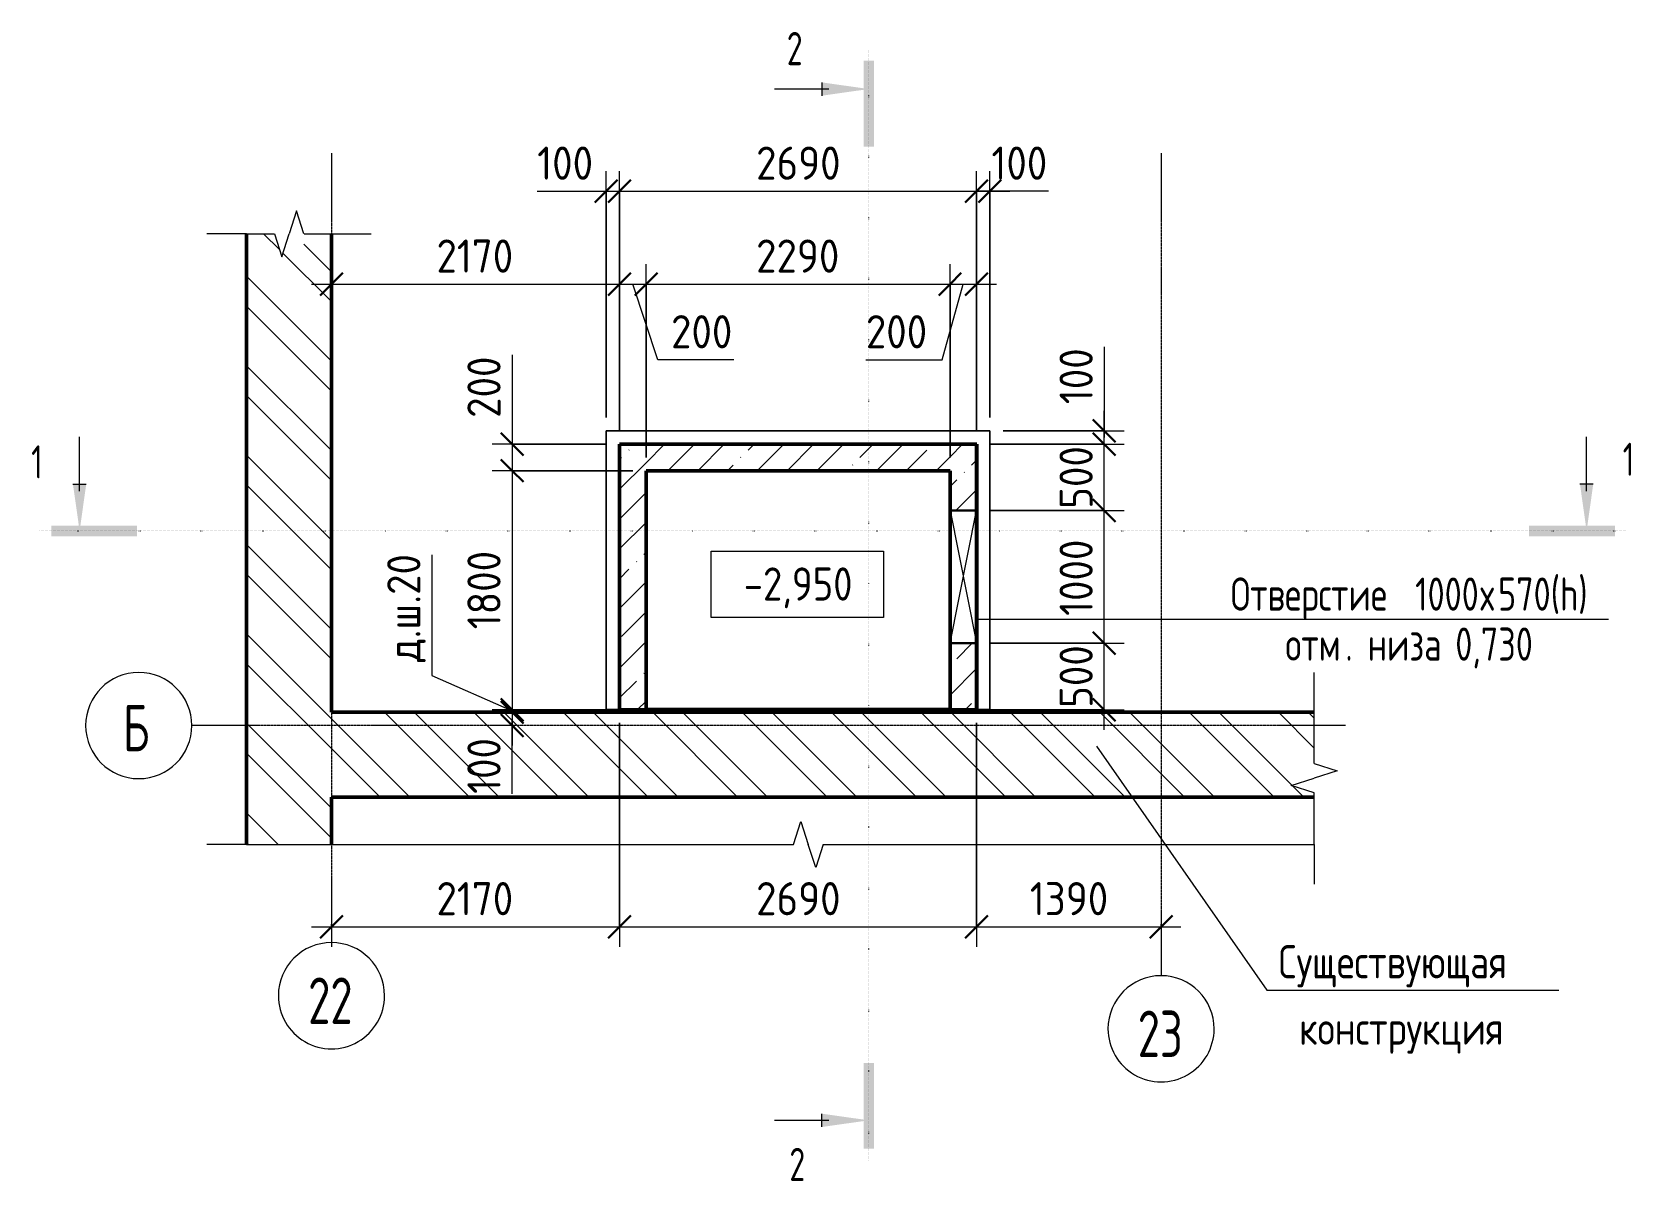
# Model space of a CAD drawing. Header units: millimetres. Extents: x 66339 to 175313, y -6307 to 14735.
# Drawn here: x 66339 to 78386, y 6079 to 14735 of the extents above; entities that cross this region are included whole.
import ezdxf

# ---------------------------------------------------------------- set-up
doc = ezdxf.new("R2010")
doc.units = ezdxf.units.MM
doc.linetypes.add('02 Штрихпунктирная _20 мм_', pattern=[25, 20, -2.5, 0, -2.5])
doc.linetypes.add('04 Пунктир 10мм', pattern=[10, 0, -10])
for name, color, linetype, lineweight in [('AA_Dim', 7, 'Continuous', 9), ('AA_Dim-100', 7, 'Continuous', 9), ('AA_Oformlenie', 7, 'Continuous', 9), ('AA_Razrez', 7, 'Continuous', 9), ('AA_Vinoska', 7, 'Continuous', 9), ('AA_Visotnaya otmetka', 7, 'Continuous', 9), ('AF_Okno', 7, 'Continuous', 18), ('AF_Pokritie', 7, 'Continuous', 9), ('AF_Stena', 7, 'Continuous', 18), ('AF_Stena_Гидроизоляция', 253, 'Continuous', 18), ('AF_Stena_Опалубка', 253, 'Continuous', 18), ('KR_Fundament', 7, 'Continuous', 18), ('Оси', 7, 'Continuous', 9)]:
    doc.layers.add(name, color=color, linetype=linetype, lineweight=lineweight)
doc.styles.add('GOST Common', font='GOST Common.ttf', dxfattribs={"width": 0.85, "height": 250})
doc.styles.add('ISOCPEUR', font='isocpeur.ttf', dxfattribs={"width": 0.9, "height": 250})
doc.styles.add('ISOCPEUR_1', font='isocpeur.ttf', dxfattribs={"width": 0.85, "height": 250})
doc.styles.add('ISOCPEUR_2', font='isocpeur.ttf', dxfattribs={"width": 0.75, "height": 250})
doc.styles.add('ISOCPEUR_3', font='isocpeur.ttf', dxfattribs={"width": 0.7, "height": 250})
doc.styles.add('ISOCPEUR_4', font='isocpeur.ttf', dxfattribs={"width": 0.7, "height": 350})
doc.dimstyles.new('00_Точн_3_знака__прозр_', dxfattribs={"dimscale": 304.8, "dimtxt": 248.995294, "dimasz": 0.557743, "dimexe": 0.492126, "dimexo": 0.328084, "dimgap": 0.032808, "dimtad": 1, "dimdec": 3, "dimrnd": 0.001, "dimdsep": 46, "dimtxsty": 'ISOCPEUR', "dimblk1": 'OBLIQUE', "dimblk2": 'OBLIQUE', "dimsah": 1, "dimcen": 0.09, "dimdle": 0.492126, "dimazin": 0, "dimtfac": 1, "dimtdec": 4, "dimtix": 1, "dimtmove": 0, "dimatfit": 3, "dimfxl": 1, "dimtvp": 1, "dimtolj": 1, "dimtzin": 0, "dimlwd": 18, "dimlwe": 18, "dimarcsym": 2})
doc.dimstyles.new('00_Точн_3_знака__прозр__1', dxfattribs={"dimscale": 304.8, "dimtxt": 248.995294, "dimasz": 0.557743, "dimexe": 0.492126, "dimexo": 0.328084, "dimgap": 0.032808, "dimtad": 1, "dimdec": 3, "dimrnd": 0.001, "dimdsep": 46, "dimtxsty": 'ISOCPEUR', "dimblk1": 'OBLIQUE', "dimblk2": 'OBLIQUE', "dimsah": 1, "dimcen": 0.09, "dimdle": 0.492126, "dimazin": 0, "dimtfac": 1, "dimtdec": 4, "dimtix": 1, "dimtmove": 1, "dimatfit": 3, "dimfxl": 1, "dimtvp": 1, "dimtolj": 1, "dimtzin": 0, "dimlwd": 18, "dimlwe": 18, "dimarcsym": 2})
doc.dimstyles.new('05_Округл_5мм__прозр_', dxfattribs={"dimscale": 304.8, "dimtxt": 248.995294, "dimasz": 0.557743, "dimexe": 0.492126, "dimexo": 0.328084, "dimgap": 0.032808, "dimtad": 1, "dimdec": 0, "dimrnd": 5, "dimdsep": 46, "dimtxsty": 'ISOCPEUR', "dimblk1": 'OBLIQUE', "dimblk2": 'OBLIQUE', "dimsah": 1, "dimcen": 0.09, "dimdle": 0.492126, "dimazin": 0, "dimtfac": 1, "dimtdec": 4, "dimtix": 1, "dimtmove": 1, "dimatfit": 3, "dimfxl": 1, "dimtvp": 1, "dimtolj": 1, "dimtzin": 0, "dimlwd": 18, "dimlwe": 18, "dimarcsym": 2})
doc.dimstyles.new('05_Округл_5мм__прозр__1', dxfattribs={"dimscale": 304.8, "dimtxt": 248.995294, "dimasz": 0.557743, "dimexe": 0.492126, "dimexo": 0.328084, "dimgap": 0.032808, "dimtad": 1, "dimdec": 0, "dimrnd": 5, "dimdsep": 46, "dimtxsty": 'ISOCPEUR', "dimblk1": 'OBLIQUE', "dimblk2": 'OBLIQUE', "dimsah": 1, "dimcen": 0.09, "dimdle": 0.492126, "dimazin": 0, "dimtfac": 1, "dimtdec": 4, "dimtix": 1, "dimtmove": 0, "dimatfit": 3, "dimfxl": 1, "dimtvp": 1, "dimtolj": 1, "dimtzin": 0, "dimlwd": 18, "dimlwe": 18, "dimarcsym": 2})
pattern_1 = [(45, (83295.76, -55205.68), (-224.5064, 224.5064), []), (45, (83520.26, -55205.68), (-224.5064, 224.5064), [396.875, -79.375, 3.353, -76.022])]
pattern_2 = [(135, (83295.76, -55205.7), (-336.7596, -336.7596), []), (135, (83520.26, -55205.7), (-336.7596, -336.7596), [])]

# ---------------------------------------------------------------- blocks, each defined once
blk = doc.blocks.new('231_Отверстие прямоугольное в стене _Окно_Стена_ - Отверстие прямоугольное с обрамлением-4060099-Схема расположения форшахты в_о 22-23_Б')
at = {"layer": 'AA_Oformlenie', "lineweight": 30}
for p, q in [((-375, -100), (-375, 100)), ((-375, 100), (625, 100)), ((625, 100), (625, -100)), ((625, -100), (-375, -100))]:
    blk.add_line(p, q, dxfattribs=at)
at = {"layer": 'AA_Oformlenie'}
for p, q in [((-375, 100), (-375, -100)), ((625, 100), (-375, 100)), ((625, 100), (-375, -100)), ((-375, 100), (625, -100)), ((625, 100), (625, -100)), ((-375, -100), (625, -100))]:
    blk.add_line(p, q, dxfattribs=at)
at = {"layer": 'AF_Okno', "lineweight": 9}
for p, q in [((482.5, 100), (-375, 100)), ((625, 100), (482.5, 100)), ((-375, -100), (-232.5, -100)), ((-232.5, -100), (625, -100))]:
    blk.add_line(p, q, dxfattribs=at)
blk = doc.blocks.new('011_ЛинияОбрыва _ЭлУзла_Линия_ - Тип 1-4027344-Схема расположения форшахты в_о 22-23_Б')
at = {"layer": 'AA_Oformlenie'}
for p, q in [((0, 0), (4122, 0)), ((4344, 0), (8044, 0))]:
    blk.add_line(p, q, dxfattribs=at)
blk = doc.blocks.new('011_ЛинияОбрыва _ЭлУзла_Линия_ - Тип 1-4027318-Схема расположения форшахты в_о 22-23_Б')
at = {"layer": 'AA_Oformlenie'}
for p, q in [((0, 0), (387, 0)), ((610, 0), (995, 0))]:
    blk.add_line(p, q, dxfattribs=at)
blk = doc.blocks.new('011_ЛинияОбрыва _ЭлУзла_Линия_ - Тип 1-4027516-Схема расположения форшахты в_о 22-23_Б')
at = {"layer": 'AA_Oformlenie'}
for p, q in [((0, 0), (210, 0)), ((433, 0), (640, 0))]:
    blk.add_line(p, q, dxfattribs=at)
blk = doc.blocks.new('DIMBLOCK1-Схема расположения форшахты в_о 22-23_Б')
at = {"layer": 'AA_Dim-100', "lineweight": 18}
for p, q in [((70765, 9530), (70765, 7844)), ((70765, 7994), (70765, 9530)), ((68445, 7994), (70765, 7994)), ((68595, 8015), (68595, 7844)), ((68595, 7994), (68595, 8015))]:
    blk.add_line(p, q, dxfattribs=at)
at = {"layer": 'AA_Dim-100', "lineweight": 30}
for p, q in [((68595, 7994), (68680, 8079)), ((70765, 7994), (70850, 8079)), ((68595, 7994), (68510, 7909)), ((70765, 7994), (70680, 7909))]:
    blk.add_line(p, q, dxfattribs=at)
at = {"layer": 'AA_Dim-100', "color": 0, "lineweight": 18, "insert": (69386, 8331), "char_height": 250, "width": 706.76, "attachment_point": 1, "line_spacing_factor": 1.149209, "style": 'ISOCPEUR'}
blk.add_mtext('2170', dxfattribs=at)
blk = doc.blocks.new('_Oblique')
at = {"color": 0, "linetype": 'ByBlock', "lineweight": -2}
blk.add_line((-0.5, -0.5), (0.5, 0.5), dxfattribs=at)
blk = doc.blocks.new('DIMBLOCK2-Схема расположения форшахты в_о 22-23_Б')
at = {"layer": 'AA_Dim-100', "lineweight": 18}
for p, q in [((70765, 9530), (70765, 7844)), ((70765, 7994), (70765, 9530)), ((73455, 9530), (73455, 7844)), ((73455, 7994), (73455, 9530)), ((70765, 7994), (73455, 7994))]:
    blk.add_line(p, q, dxfattribs=at)
at = {"layer": 'AA_Dim-100', "lineweight": 30}
for p, q in [((70765, 7994), (70850, 8079)), ((73455, 7994), (73540, 8079)), ((70765, 7994), (70680, 7909)), ((73455, 7994), (73370, 7909))]:
    blk.add_line(p, q, dxfattribs=at)
at = {"layer": 'AA_Dim-100', "color": 0, "lineweight": 18, "insert": (71794, 8331), "char_height": 250, "width": 758.48, "attachment_point": 1, "line_spacing_factor": 1.149209, "style": 'ISOCPEUR'}
blk.add_mtext('2690', dxfattribs=at)
blk = doc.blocks.new('DIMBLOCK3-Схема расположения форшахты в_о 22-23_Б')
at = {"layer": 'AA_Dim-100', "lineweight": 18}
for p, q in [((73455, 9530), (73455, 7844)), ((73455, 7994), (73455, 9530)), ((73455, 7994), (74995, 7994)), ((74845, 8015), (74845, 7844)), ((74845, 7994), (74845, 8015))]:
    blk.add_line(p, q, dxfattribs=at)
at = {"layer": 'AA_Dim-100', "lineweight": 30}
for p, q in [((73455, 7994), (73540, 8079)), ((74845, 7994), (74930, 8079)), ((73455, 7994), (73370, 7909)), ((74845, 7994), (74760, 7909))]:
    blk.add_line(p, q, dxfattribs=at)
at = {"layer": 'AA_Dim-100', "color": 0, "lineweight": 18, "insert": (73856, 8331), "char_height": 250, "width": 706.76, "attachment_point": 1, "line_spacing_factor": 1.149209, "style": 'ISOCPEUR'}
blk.add_mtext('1390', dxfattribs=at)
blk = doc.blocks.new('DIMBLOCK4-Схема расположения форшахты в_о 22-23_Б')
at = {"layer": 'AA_Dim-100', "lineweight": 18}
for p, q in [((69956, 12302), (69956, 11728)), ((69956, 11780), (69956, 11430)), ((69956, 11728), (69956, 11530)), ((70665, 11630), (69806, 11630)), ((69956, 11630), (70665, 11630)), ((70865, 11430), (69806, 11430)), ((69956, 11430), (70865, 11430))]:
    blk.add_line(p, q, dxfattribs=at)
at = {"layer": 'AA_Dim-100', "lineweight": 30}
for p, q in [((69956, 11630), (69871, 11715)), ((69956, 11630), (70041, 11545)), ((69956, 11430), (69871, 11515)), ((69956, 11430), (70041, 11345))]:
    blk.add_line(p, q, dxfattribs=at)
at = {"layer": 'AA_Dim-100', "color": 0, "lineweight": 18, "insert": (69619, 11828), "char_height": 250, "width": 568.86, "attachment_point": 1, "rotation": 90, "line_spacing_factor": 1.149209, "style": 'ISOCPEUR'}
blk.add_mtext('200', dxfattribs=at)
blk = doc.blocks.new('DIMBLOCK5-Схема расположения форшахты в_о 22-23_Б')
at = {"layer": 'AA_Dim-100', "lineweight": 30}
for p, q in [((69956, 11430), (69871, 11515)), ((69956, 11430), (70041, 11345)), ((69956, 9629), (69871, 9714)), ((69956, 9629), (70041, 9544))]:
    blk.add_line(p, q, dxfattribs=at)
at = {"layer": 'AA_Dim-100', "lineweight": 18}
for p, q in [((70865, 11430), (69806, 11430)), ((69956, 11430), (69956, 9629)), ((69956, 11430), (70865, 11430)), ((70665, 9629), (69806, 9629)), ((69956, 9629), (70665, 9629))]:
    blk.add_line(p, q, dxfattribs=at)
at = {"layer": 'AA_Dim-100', "color": 0, "lineweight": 18, "insert": (69619, 10235), "char_height": 250, "width": 706.76, "attachment_point": 1, "rotation": 90, "line_spacing_factor": 1.149209, "style": 'ISOCPEUR'}
blk.add_mtext('1800', dxfattribs=at)
blk = doc.blocks.new('DIMBLOCK6-Схема расположения форшахты в_о 22-23_Б')
at = {"layer": 'AA_Dim-100', "lineweight": 18}
for p, q in [((69352, 10797), (69352, 9888)), ((69352, 9888), (69956, 9620)), ((70665, 9629), (69806, 9629)), ((69976, 9610), (69806, 9610)), ((69956, 9629), (69956, 9610)), ((69956, 9629), (70665, 9629)), ((69956, 9610), (69976, 9610))]:
    blk.add_line(p, q, dxfattribs=at)
at = {"layer": 'AA_Dim-100', "lineweight": 30}
for p, q in [((69956, 9629), (69871, 9714)), ((69956, 9610), (69871, 9695)), ((69956, 9629), (70041, 9544)), ((69956, 9610), (70041, 9525))]:
    blk.add_line(p, q, dxfattribs=at)
at = {"layer": 'AA_Dim-100', "color": 0, "lineweight": 18, "insert": (69015, 9988), "char_height": 250, "width": 971.08, "attachment_point": 1, "rotation": 90, "line_spacing_factor": 1.149209, "style": 'ISOCPEUR'}
blk.add_mtext('д.ш.20', dxfattribs=at)
blk = doc.blocks.new('DIMBLOCK7-Схема расположения форшахты в_о 22-23_Б')
at = {"layer": 'AA_Dim-100', "lineweight": 30}
for p, q in [((69956, 9610), (69871, 9695)), ((69956, 9510), (69871, 9595)), ((69956, 9610), (70041, 9525)), ((69956, 9510), (70041, 9425))]:
    blk.add_line(p, q, dxfattribs=at)
at = {"layer": 'AA_Dim-100', "lineweight": 18}
for p, q in [((69976, 9610), (69806, 9610)), ((69956, 9610), (69956, 9360)), ((69956, 9610), (69976, 9610)), ((69956, 9526), (69956, 9560)), ((69956, 8995), (69956, 9526)), ((69976, 9510), (69806, 9510)), ((69956, 9510), (69976, 9510))]:
    blk.add_line(p, q, dxfattribs=at)
at = {"layer": 'AA_Dim-100', "color": 0, "lineweight": 18, "insert": (69619, 8995), "char_height": 250, "width": 517.14, "attachment_point": 1, "rotation": 90, "line_spacing_factor": 1.149209, "style": 'ISOCPEUR'}
blk.add_mtext('100', dxfattribs=at)
blk = doc.blocks.new('Высотные отметки - Рамка вверх-400294-Схема расположения форшахты в_о 22-23_Б')
at = {"layer": 'AA_Vinoska'}
for p, q in [((-13, 0), (-13, 5)), ((-13, 5), (0, 5)), ((0, 5), (0, 0)), ((0, 0), (-13, 0))]:
    blk.add_line(p, q, dxfattribs=at)
blk = doc.blocks.new('DIMBLOCK8-Схема расположения форшахты в_о 22-23_Б')
at = {"layer": 'AA_Dim-100', "lineweight": 30}
for p, q in [((68595, 12836), (68680, 12921)), ((70765, 12836), (70850, 12921)), ((68595, 12836), (68510, 12751)), ((70765, 12836), (70680, 12751))]:
    blk.add_line(p, q, dxfattribs=at)
at = {"layer": 'AA_Dim-100', "lineweight": 18}
for p, q in [((70765, 11730), (70765, 12986)), ((68445, 12836), (70765, 12836)), ((68595, 12856), (68595, 12686)), ((68595, 12836), (68595, 12856)), ((70765, 12836), (70765, 11730))]:
    blk.add_line(p, q, dxfattribs=at)
at = {"layer": 'AA_Dim-100', "color": 0, "lineweight": 18, "insert": (69386, 13172), "char_height": 250, "width": 706.76, "attachment_point": 1, "line_spacing_factor": 1.149209, "style": 'ISOCPEUR'}
blk.add_mtext('2170', dxfattribs=at)
blk = doc.blocks.new('DIMBLOCK9-Схема расположения форшахты в_о 22-23_Б')
at = {"layer": 'AA_Dim-100', "lineweight": 18}
for p, q in [((70765, 11730), (70765, 12986)), ((70965, 11530), (70965, 12986)), ((70765, 12836), (70965, 12836)), ((70765, 12836), (70765, 11730)), ((71053, 12266), (70865, 12836)), ((70965, 12836), (70965, 11530)), ((71627, 12266), (71053, 12266))]:
    blk.add_line(p, q, dxfattribs=at)
at = {"layer": 'AA_Dim-100', "lineweight": 30}
for p, q in [((70765, 12836), (70850, 12921)), ((70965, 12836), (71050, 12921)), ((70765, 12836), (70680, 12751)), ((70965, 12836), (70880, 12751))]:
    blk.add_line(p, q, dxfattribs=at)
at = {"layer": 'AA_Dim-100', "color": 0, "lineweight": 18, "insert": (71153, 12602), "char_height": 250, "width": 568.86, "attachment_point": 1, "line_spacing_factor": 1.149209, "style": 'ISOCPEUR'}
blk.add_mtext('200', dxfattribs=at)
blk = doc.blocks.new('DIMBLOCK10-Схема расположения форшахты в_о 22-23_Б')
at = {"layer": 'AA_Dim-100', "lineweight": 18}
for p, q in [((70965, 11530), (70965, 12986)), ((73255, 11530), (73255, 12986)), ((70965, 12836), (73255, 12836)), ((70965, 12836), (70965, 11530)), ((73255, 12836), (73255, 11530))]:
    blk.add_line(p, q, dxfattribs=at)
at = {"layer": 'AA_Dim-100', "lineweight": 30}
for p, q in [((70965, 12836), (71050, 12921)), ((73255, 12836), (73340, 12921)), ((70965, 12836), (70880, 12751)), ((73255, 12836), (73170, 12751))]:
    blk.add_line(p, q, dxfattribs=at)
at = {"layer": 'AA_Dim-100', "color": 0, "lineweight": 18, "insert": (71794, 13172), "char_height": 250, "width": 758.48, "attachment_point": 1, "line_spacing_factor": 1.149209, "style": 'ISOCPEUR'}
blk.add_mtext('2290', dxfattribs=at)
blk = doc.blocks.new('DIMBLOCK11-Схема расположения форшахты в_о 22-23_Б')
at = {"layer": 'AA_Dim-100', "lineweight": 18}
for p, q in [((73255, 11530), (73255, 12986)), ((73455, 11730), (73455, 12986)), ((73195, 12266), (73355, 12836)), ((73255, 12836), (73605, 12836)), ((73255, 12836), (73255, 11530)), ((73455, 12836), (73455, 11730)), ((72621, 12266), (73195, 12266))]:
    blk.add_line(p, q, dxfattribs=at)
at = {"layer": 'AA_Dim-100', "lineweight": 30}
for p, q in [((73255, 12836), (73340, 12921)), ((73455, 12836), (73540, 12921)), ((73255, 12836), (73170, 12751)), ((73455, 12836), (73370, 12751))]:
    blk.add_line(p, q, dxfattribs=at)
at = {"layer": 'AA_Dim-100', "color": 0, "lineweight": 18, "insert": (72621, 12602), "char_height": 250, "width": 568.86, "attachment_point": 1, "line_spacing_factor": 1.149209, "style": 'ISOCPEUR'}
blk.add_mtext('200', dxfattribs=at)
blk = doc.blocks.new('010_Текст с выноской - Текст 2 строки-4027658-Схема расположения форшахты в_о 22-23_Б')
at = {"layer": 'AA_Vinoska'}
blk.add_line((-11, 0), (11, 0), dxfattribs=at)
blk = doc.blocks.new('DIMBLOCK12-Схема расположения форшахты в_о 22-23_Б')
at = {"layer": 'AA_Dim-100', "lineweight": 18}
for p, q in [((73555, 10130), (74567, 10130)), ((74417, 10130), (73555, 10130)), ((74417, 9479), (74417, 10130)), ((73555, 9629), (74567, 9629)), ((74417, 9629), (73555, 9629))]:
    blk.add_line(p, q, dxfattribs=at)
at = {"layer": 'AA_Dim-100', "lineweight": 30}
for p, q in [((74417, 10130), (74332, 10215)), ((74417, 10130), (74502, 10045)), ((74417, 9629), (74332, 9714)), ((74417, 9629), (74502, 9544))]:
    blk.add_line(p, q, dxfattribs=at)
at = {"layer": 'AA_Dim-100', "color": 0, "lineweight": 18, "insert": (74080, 9643), "char_height": 250, "width": 568.86, "attachment_point": 1, "rotation": 90, "line_spacing_factor": 1.149209, "style": 'ISOCPEUR'}
blk.add_mtext('500', dxfattribs=at)
blk = doc.blocks.new('DIMBLOCK13-Схема расположения форшахты в_о 22-23_Б')
at = {"layer": 'AA_Dim-100', "lineweight": 30}
for p, q in [((74417, 11130), (74332, 11215)), ((74417, 11130), (74502, 11045)), ((74417, 10130), (74332, 10215)), ((74417, 10130), (74502, 10045))]:
    blk.add_line(p, q, dxfattribs=at)
at = {"layer": 'AA_Dim-100', "lineweight": 18}
for p, q in [((73555, 11130), (74567, 11130)), ((74417, 11130), (73555, 11130)), ((74417, 10130), (74417, 11130)), ((73555, 10130), (74567, 10130)), ((74417, 10130), (73555, 10130))]:
    blk.add_line(p, q, dxfattribs=at)
at = {"layer": 'AA_Dim-100', "color": 0, "lineweight": 18, "insert": (74080, 10336), "char_height": 250, "width": 706.76, "attachment_point": 1, "rotation": 90, "line_spacing_factor": 1.149209, "style": 'ISOCPEUR'}
blk.add_mtext('1000', dxfattribs=at)
blk = doc.blocks.new('DIMBLOCK14-Схема расположения форшахты в_о 22-23_Б')
at = {"layer": 'AA_Dim-100', "lineweight": 30}
for p, q in [((74417, 11630), (74332, 11715)), ((74417, 11630), (74502, 11545)), ((74417, 11130), (74332, 11215)), ((74417, 11130), (74502, 11045))]:
    blk.add_line(p, q, dxfattribs=at)
at = {"layer": 'AA_Dim-100', "lineweight": 18}
for p, q in [((73555, 11630), (74567, 11630)), ((74417, 11630), (73555, 11630)), ((74417, 11130), (74417, 11630)), ((73555, 11130), (74567, 11130)), ((74417, 11130), (73555, 11130))]:
    blk.add_line(p, q, dxfattribs=at)
at = {"layer": 'AA_Dim-100', "color": 0, "lineweight": 18, "insert": (74080, 11143), "char_height": 250, "width": 568.86, "attachment_point": 1, "rotation": 90, "line_spacing_factor": 1.149209, "style": 'ISOCPEUR'}
blk.add_mtext('500', dxfattribs=at)
blk = doc.blocks.new('DIMBLOCK15-Схема расположения форшахты в_о 22-23_Б')
at = {"layer": 'AA_Dim-100', "lineweight": 18}
for p, q in [((74417, 12362), (74417, 11831)), ((74417, 11630), (74417, 11880)), ((74417, 11831), (74417, 11680)), ((73655, 11730), (74567, 11730)), ((74417, 11730), (73655, 11730)), ((73555, 11630), (74567, 11630)), ((74417, 11630), (73555, 11630))]:
    blk.add_line(p, q, dxfattribs=at)
at = {"layer": 'AA_Dim-100', "lineweight": 30}
for p, q in [((74417, 11730), (74332, 11815)), ((74417, 11630), (74332, 11715)), ((74417, 11730), (74502, 11645)), ((74417, 11630), (74502, 11545))]:
    blk.add_line(p, q, dxfattribs=at)
at = {"layer": 'AA_Dim-100', "color": 0, "lineweight": 18, "insert": (74080, 11931), "char_height": 250, "width": 517.14, "attachment_point": 1, "rotation": 90, "line_spacing_factor": 1.149209, "style": 'ISOCPEUR'}
blk.add_mtext('100', dxfattribs=at)
blk = doc.blocks.new('042_М_Отверстия - Позиция и размер-2808408-Схема расположения форшахты в_о 22-23_Б')
at = {"layer": 'AA_Vinoska'}
blk.add_line((-15, 0), (15, 0), dxfattribs=at)
blk = doc.blocks.new('Разрез - Номер узла_ сзади-394133-Схема расположения форшахты в_о 22-23_Б')
at = {"layer": 'AA_Razrez'}
for points in [[(7.33, 0.4), (7.33, -0.39), (0.87, -0.39), (0.87, 0.4)], [(3.5, -3.53), (2.5, -3.53), (3, 0)]]:
    blk.add_hatch(color=256, dxfattribs=at).paths.add_polyline_path(points)
for p, q in [((2.5, -3.53), (3.5, -3.53)), ((3, -3), (3, -7.1))]:
    blk.add_line(p, q, dxfattribs=at)
blk = doc.blocks.new('Разрез - Номер узла_ спереди-394134-Схема расположения форшахты в_о 22-23_Б')
at = {"layer": 'AA_Razrez'}
for points in [[(7.33, 0.4), (7.33, -0.39), (0.87, -0.39), (0.87, 0.4)], [(3.5, -3.53), (2.5, -3.53), (3, 0)]]:
    blk.add_hatch(color=256, dxfattribs=at).paths.add_polyline_path(points)
for p, q in [((2.5, -3.53), (3.5, -3.53)), ((3, -3), (3, -7.1))]:
    blk.add_line(p, q, dxfattribs=at)
blk = doc.blocks.new('DIMBLOCK16-Схема расположения форшахты в_о 22-23_Б')
at = {"layer": 'AA_Dim-100', "lineweight": 18}
for p, q in [((70665, 11830), (70665, 13686)), ((70765, 11730), (70765, 13686)), ((70145, 13536), (70675, 13536)), ((70515, 13536), (70765, 13536)), ((70665, 13536), (70665, 11830)), ((70675, 13536), (70715, 13536)), ((70765, 13536), (70765, 11730))]:
    blk.add_line(p, q, dxfattribs=at)
at = {"layer": 'AA_Dim-100', "lineweight": 30}
for p, q in [((70665, 13536), (70750, 13621)), ((70765, 13536), (70850, 13621)), ((70665, 13536), (70580, 13451)), ((70765, 13536), (70680, 13451))]:
    blk.add_line(p, q, dxfattribs=at)
at = {"layer": 'AA_Dim-100', "color": 0, "lineweight": 18, "insert": (70145, 13872), "char_height": 250, "width": 517.14, "attachment_point": 1, "line_spacing_factor": 1.149209, "style": 'ISOCPEUR'}
blk.add_mtext('100', dxfattribs=at)
blk = doc.blocks.new('DIMBLOCK17-Схема расположения форшахты в_о 22-23_Б')
at = {"layer": 'AA_Dim-100', "lineweight": 18}
for p, q in [((70765, 11730), (70765, 13686)), ((73455, 11730), (73455, 13686)), ((70765, 13536), (73455, 13536)), ((70765, 13536), (70765, 11730)), ((73455, 13536), (73455, 11730))]:
    blk.add_line(p, q, dxfattribs=at)
at = {"layer": 'AA_Dim-100', "lineweight": 30}
for p, q in [((70765, 13536), (70850, 13621)), ((73455, 13536), (73540, 13621)), ((70765, 13536), (70680, 13451)), ((73455, 13536), (73370, 13451))]:
    blk.add_line(p, q, dxfattribs=at)
at = {"layer": 'AA_Dim-100', "color": 0, "lineweight": 18, "insert": (71794, 13872), "char_height": 250, "width": 758.48, "attachment_point": 1, "line_spacing_factor": 1.149209, "style": 'ISOCPEUR'}
blk.add_mtext('2690', dxfattribs=at)
blk = doc.blocks.new('DIMBLOCK18-Схема расположения форшахты в_о 22-23_Б')
at = {"layer": 'AA_Dim-100', "lineweight": 18}
for p, q in [((73455, 11730), (73455, 13686)), ((73555, 11830), (73555, 13686)), ((73455, 13536), (73705, 13536)), ((73455, 13536), (73455, 11730)), ((73467, 13536), (73505, 13536)), ((73998, 13536), (73467, 13536)), ((73555, 13536), (73555, 11830))]:
    blk.add_line(p, q, dxfattribs=at)
at = {"layer": 'AA_Dim-100', "lineweight": 30}
for p, q in [((73455, 13536), (73540, 13621)), ((73555, 13536), (73640, 13621)), ((73455, 13536), (73370, 13451)), ((73555, 13536), (73470, 13451))]:
    blk.add_line(p, q, dxfattribs=at)
at = {"layer": 'AA_Dim-100', "color": 0, "lineweight": 18, "insert": (73567, 13872), "char_height": 250, "width": 517.14, "attachment_point": 1, "line_spacing_factor": 1.149209, "style": 'ISOCPEUR'}
blk.add_mtext('100', dxfattribs=at)
blk = doc.blocks.new('Ось сетки - d_4мм-2765513-Схема расположения форшахты в_о 22-23_Б')
at = {"layer": 'Оси'}
for start, end in [(360, 180), (360, 180), (180, 360), (180, 360)]:
    blk.add_arc((0, 0), 4, start, end, dxfattribs=at)

msp = doc.modelspace()

# ---------------------------------------------------------------- hatches: boundary and pattern name
at = {"layer": 'AF_Stena', "lineweight": 9}
h = msp.add_hatch(dxfattribs=at)
h.set_pattern_fill('FP_2', color=256, style=0, pattern_type=2)
h.set_pattern_definition(pattern_2)
h.paths.add_polyline_path([(68595.0616, 8615), (68595.0616, 13215), (68387.679, 13215), (68387.679, 13136.4946), (68275.0616, 13136.4946), (68275.0616, 13215), (68220.0616, 13041.7949), (68165.0616, 13215), (67955.0616, 13215), (67955.0616, 8615), (68387.573, 8615)])
h = msp.add_hatch(dxfattribs=at)
h.set_pattern_fill('FP_1', color=256, style=0, pattern_type=2)
h.set_pattern_definition(pattern_1)
h.paths.add_polyline_path([(70765.0616, 9630), (70965.0616, 9630), (70965.0616, 11630), (70765.0616, 11630)])
h = msp.add_hatch(dxfattribs=at)
h.set_pattern_fill('FP_1', color=256, style=0, pattern_type=2)
h.set_pattern_definition(pattern_1)
h.paths.add_polyline_path([(73255.0616, 11430), (73255.0616, 11630), (70965.0616, 11630), (70965.0616, 11430)])
h = msp.add_hatch(dxfattribs=at)
h.set_pattern_fill('FP_1', color=256, style=0, pattern_type=2)
h.set_pattern_definition(pattern_1)
h.paths.add_polyline_path([(73255.0616, 9630), (73455.0616, 9630), (73455.0616, 10130), (73255.0616, 10130)])
h.paths.add_polyline_path([(73255.0616, 11130), (73455.0616, 11130), (73455.0616, 11630), (73255.0616, 11630), (73255.0616, 11430)])
h = msp.add_hatch(dxfattribs=at)
h.set_pattern_fill('FP_2', color=256, style=0, pattern_type=2)
h.set_pattern_definition(pattern_2)
h.paths.add_polyline_path([(75826.1231, 8970), (75999.3282, 8970), (75999.3282, 9002.5), (75826.1231, 9057.5), (75999.3282, 9112.5), (75920.8228, 9112.5), (75920.8228, 9225.1173), (75999.3282, 9225.1173), (75999.3282, 9610), (68595.0616, 9610), (68595.0616, 8970)])

# ---------------------------------------------------------------- linework, layer by layer
at = {"layer": 'AA_Razrez', "linetype": '04 Пунктир 10мм'}
for p, q in [((72643.2639, 6235.9149), (72643.2639, 14605.2706)), ((66397.4102, 10975.9045), (78351.0754, 10975.9045))]:
    msp.add_line(p, q, dxfattribs=at)
at = {"layer": 'AA_Vinoska'}
for p, q in [((68331.3703, 13388.3003), (68275.0616, 13215)), ((68387.679, 13215), (68331.3703, 13388.3003)), ((67955.0616, 13215), (67655.0616, 13215)), ((68165.0616, 13215), (68220.0616, 13041.7949)), ((68220.0616, 13041.7949), (68275.0616, 13215)), ((68595.0616, 13215), (68895.0616, 13215)), ((73440.9198, 10311.0981), (75216.1991, 10311.0981)), ((75999.3282, 9610), (75999.3282, 9910)), ((74358.7085, 9355.7422), (75641.2039, 7517.5239)), ((75999.3282, 9225.1173), (76172.6285, 9168.8087)), ((76172.6285, 9168.8087), (75999.3282, 9112.5)), ((75826.1231, 9057.5), (75999.3282, 9112.5)), ((75999.3282, 9002.5), (75826.1231, 9057.5)), ((72076.6391, 8615), (72131.6391, 8788.2051)), ((72131.6391, 8788.2051), (72186.6391, 8615)), ((67955.0616, 8615), (67655.0616, 8615)), ((72242.9478, 8441.6997), (72186.6391, 8615)), ((72299.2564, 8615), (72242.9478, 8441.6997)), ((75999.3282, 8615), (75999.3282, 8315))]:
    msp.add_line(p, q, dxfattribs=at)
at = {"layer": 'AA_Visotnaya otmetka'}
msp.add_line((72754.5426, 10324.8141), (72754.5426, 10324.8141), dxfattribs=at)
msp.add_line((72754.5426, 10324.8141), (72754.5426, 10324.8141), dxfattribs=at)
at = {"layer": 'AF_Pokritie'}
for p, q in [((70665.0616, 9630), (70665.0616, 11730)), ((70665.0616, 11730), (73555.0616, 11730)), ((73555.0616, 11730), (70665.0616, 11730)), ((70665.0616, 11730), (70665.0616, 9630)), ((73555.0616, 11730), (73555.0616, 9630)), ((73555.0616, 9630), (73555.0616, 11730)), ((73555.0616, 9630), (70665.0616, 9630)), ((70665.0616, 9630), (73555.0616, 9630))]:
    msp.add_line(p, q, dxfattribs=at)
at = {"layer": 'AF_Stena_Гидроизоляция'}
for p, q in [((73456.0616, 11631), (70764.0616, 11631)), ((70764.0616, 11631), (73456.0616, 11631)), ((70764.0616, 11630), (70764.0616, 11631)), ((70764.0616, 11630), (70764.0616, 11631)), ((73456.0616, 11630), (70764.0616, 11630)), ((70764.0616, 11630), (73456.0616, 11630)), ((73456.0616, 11631), (73456.0616, 11630)), ((73456.0616, 11630), (73456.0616, 11631))]:
    msp.add_line(p, q, dxfattribs=at)
at = {"layer": 'AF_Stena_Гидроизоляция', "lineweight": 50}
for p, q in [((70764.0616, 11630), (70764.0616, 9630)), ((70765.0616, 11630), (70764.0616, 11630)), ((70765.0616, 9630), (70765.0616, 11630)), ((73455.0616, 11630), (73455.0616, 9630)), ((73456.0616, 11630), (73455.0616, 11630)), ((73456.0616, 9630), (73456.0616, 11630)), ((70764.0616, 9630), (70765.0616, 9630)), ((70765.0616, 9630), (70765.0616, 9629)), ((70765.0616, 9629), (73455.0616, 9629)), ((73255.0616, 9630), (70965.0616, 9630)), ((73455.0616, 9629), (73455.0616, 9630)), ((73455.0616, 9630), (73456.0616, 9630))]:
    msp.add_line(p, q, dxfattribs=at)
at = {"layer": 'AF_Stena_Опалубка', "lineweight": 50}
for p, q in [((67955.0616, 13215), (67955.0616, 8615)), ((68595.0616, 9610), (68595.0616, 13215)), ((70965.0616, 11630), (70765.0616, 11630)), ((70765.0616, 11630), (70765.0616, 9630)), ((73255.0616, 11630), (70965.0616, 11630)), ((73455.0616, 11630), (73255.0616, 11630)), ((73455.0616, 9630), (73455.0616, 11630)), ((70965.0616, 9630), (70965.0616, 11430)), ((70965.0616, 11430), (73255.0616, 11430)), ((73255.0616, 11430), (73255.0616, 9630)), ((75999.3282, 9610), (68595.0616, 9610)), ((68595.0616, 8970), (75999.3282, 8970)), ((68595.0616, 8615), (68595.0616, 8970))]:
    msp.add_line(p, q, dxfattribs=at)
at = {"layer": 'KR_Fundament'}
for p, q in [((70765.0616, 9630), (70765.0616, 11630)), ((70765.0616, 11630), (73455.0616, 11630)), ((73455.0616, 11630), (70765.0616, 11630)), ((70765.0616, 11630), (70765.0616, 9630)), ((73455.0616, 11630), (73455.0616, 9630)), ((73455.0616, 9630), (73455.0616, 11630)), ((73455.0616, 9630), (70765.0616, 9630)), ((70765.0616, 9630), (73455.0616, 9630))]:
    msp.add_line(p, q, dxfattribs=at)
at = {"layer": 'Оси'}
for p, q in [((68595.0616, 13820.9214), (68595.0616, 13320.9214)), ((74845.0616, 13820.9214), (74845.0616, 13320.9214)), ((68042.9637, 9510), (67542.9637, 9510)), ((76235.0285, 9510), (75735.0285, 9510)), ((68595.0616, 8375), (68595.0616, 7875)), ((74845.0616, 8125.4866), (74845.0616, 7625.4866))]:
    msp.add_line(p, q, dxfattribs=at)
at = {"layer": 'Оси', "linetype": '02 Штрихпунктирная _20 мм_'}
for p, q in [((68595.0616, 13320.9214), (68595.0616, 8375)), ((74845.0616, 13320.9214), (74845.0616, 8125.4866)), ((75735.0285, 9510), (68042.9637, 9510))]:
    msp.add_line(p, q, dxfattribs=at)

# ---------------------------------------------------------------- block references
at = {"layer": 'AA_Oformlenie'}
for name, p in [('011_ЛинияОбрыва _ЭлУзла_Линия_ - Тип 1-4027516-Схема расположения форшахты в_о 22-23_Б', (67955.0616, 13215)), ('011_ЛинияОбрыва _ЭлУзла_Линия_ - Тип 1-4027344-Схема расположения форшахты в_о 22-23_Б', (67955.0616, 8615))]:
    msp.add_blockref(name, p, dxfattribs=at)
at = {"layer": 'AA_Oformlenie', "rotation": 89.9999999999999}
msp.add_blockref('011_ЛинияОбрыва _ЭлУзла_Линия_ - Тип 1-4027318-Схема расположения форшахты в_о 22-23_Б', (75999.3282, 8615), dxfattribs=at)
at = {"layer": 'AA_Razrez', "xscale": 99.99999999999993, "yscale": 99.99999999999993, "zscale": 99.99999999999993}
for p, rotation in [((72643.2639, 14605.2706), 269.9999999999998), ((78351.0754, 10975.9045), 180)]:
    msp.add_blockref('Разрез - Номер узла_ спереди-394134-Схема расположения форшахты в_о 22-23_Б', p, dxfattribs=dict(at, rotation=rotation))
at = {"layer": 'AA_Razrez', "extrusion": (0, 0, -1), "xscale": 99.99999999999993, "yscale": 99.99999999999993, "zscale": 99.99999999999993}
for p, rotation in [((-66397.4102, 10975.9045), 180), ((-72643.2639, 6235.9149), 90.00000000000001)]:
    msp.add_blockref('Разрез - Номер узла_ сзади-394133-Схема расположения форшахты в_о 22-23_Б', p, dxfattribs=dict(at, rotation=rotation))
at = {"layer": 'AA_Vinoska'}
for name, p, xscale, yscale, zscale in [('Высотные отметки - Рамка вверх-400294-Схема расположения форшахты в_о 22-23_Б', (72754.5426, 10324.8141), 99.99999999999993, 99.99999999999993, 99.99999999999993), ('042_М_Отверстия - Позиция и размер-2808408-Схема расположения форшахты в_о 22-23_Б', (76716.1991, 10311.0981), 99.99999999999993, 99.99999999999993, 99.99999999999993), ('010_Текст с выноской - Текст 2 строки-4027658-Схема расположения форшахты в_о 22-23_Б', (76741.2039, 7517.5239), 100, 100, 100)]:
    msp.add_blockref(name, p, dxfattribs=dict(at, xscale=xscale, yscale=yscale, zscale=zscale))
at = {"layer": 'AF_Okno', "rotation": 89.99999999999991}
msp.add_blockref('231_Отверстие прямоугольное в стене _Окно_Стена_ - Отверстие прямоугольное с обрамлением-4060099-Схема расположения форшахты в_о 22-23_Б', (73355.0616, 10505), dxfattribs=at)
at = {"layer": 'Оси', "xscale": 99.99999999999993, "yscale": 99.99999999999993, "zscale": 99.99999999999993}
for p, rotation in [((67142.9637, 9510), 89.9999999999998), ((68595.0616, 7475), 180), ((74845.0616, 7225.4866), 180)]:
    msp.add_blockref('Ось сетки - d_4мм-2765513-Схема расположения форшахты в_о 22-23_Б', p, dxfattribs=dict(at, rotation=rotation))

# ---------------------------------------------------------------- texts
at = {"layer": 'AA_Razrez', "char_height": 250, "attachment_point": 1, "style": 'ISOCPEUR_3'}
for s, insert, width in [('\\fISOCPEUR|b0|i0|c204|p34|;\\W.7;2', (72025.1768, 14735.1172), 151.518937), ('\\fISOCPEUR|b0|i0|c204|p34|;\\W.7;1', (66332.3677, 11621.4216), 106.624437), ('\\fISOCPEUR|b0|i0|c204|p34|;\\W.7;1', (78323.0179, 11640.5957), 106.624437), ('\\fISOCPEUR|b0|i0|c204|p34|;\\W.7;2', (72044.351, 6328.7765), 151.518937)]:
    msp.add_mtext(s, dxfattribs=dict(at, insert=insert, width=width))
at = {"layer": 'AA_Vinoska', "char_height": 250, "attachment_point": 1}
for s, insert, width, style in [('Отверстие', (75369.8656, 10625.4615), 1539.24, 'ISOCPEUR_2'), (' 1000', (76639.8656, 10625.4615), 739.556719, 'ISOCPEUR_2'), ('570(h)', (77384.0063, 10625.4615), 829.746562, 'ISOCPEUR_2'), ('\\fISOCPEUR|b0|i0|c204|p34|;\\W.75;х', (77250.0609, 10625.4615), 162.341719, 'ISOCPEUR_2'), (' 0,730', (76942.475, 10248.7256), 865.8225, 'ISOCPEUR_2'), ('отм', (75781.6156, 10248.7256), 547.151719, 'ISOCPEUR_2'), ('низа', (76401.7328, 10248.7256), 655.379531, 'ISOCPEUR_2'), ('. ', (76233.0609, 10248.7256), 204.430312, 'ISOCPEUR_2'), ('Существующая', (75730.1571, 7855.7543), 2439.535062, 'GOST Common'), ('конструкция', (75884.8571, 7355.7543), 2064.746156, 'GOST Common')]:
    msp.add_mtext(s, dxfattribs=dict(at, insert=insert, width=width, style=style))
at = {"layer": 'AA_Visotnaya otmetka', "insert": (71701.1968, 10701.428), "char_height": 250, "width": 968.03006, "attachment_point": 1, "line_spacing_factor": 1.149209, "style": 'ISOCPEUR_1'}
msp.add_mtext('-2,950', dxfattribs=at)
at = {"layer": 'Оси', "char_height": 350, "attachment_point": 1, "style": 'ISOCPEUR_4'}
for s, insert, width in [('\\fISOCPEUR|b0|i0|c204|p34|;\\W.7;Б', (67023.4866, 9667.0381), 241.307937), ('22', (68419.1423, 7612.0916), 415.274125), ('23', (74669.1423, 7362.5783), 415.274125)]:
    msp.add_mtext(s, dxfattribs=dict(at, insert=insert, width=width))

# ---------------------------------------------------------------- dimensions: what is measured, and where the dimension line sits
at = {"layer": 'AA_Dim', "lineweight": 18}
for base, p1, p2, override, picture, middle in [((70765.0616, 13535.6446), (70665.0616, 11730), (70765.0616, 11630), {"dimpost": '<>', "dimfxl": 141.421356}, 'DIMBLOCK16-Схема расположения форшахты в_о 22-23_Б', (70403.089, 13705.5919)), ((73555.0616, 13535.6446), (73455.0616, 11630), (73555.0616, 11730), {"dimpost": '<>', "dimfxl": 141.421356}, 'DIMBLOCK18-Схема расположения форшахты в_о 22-23_Б', (73825.7458, 13705.5919)), ((70965.0616, 12835.6446), (70765.0616, 11630), (70965.0616, 11430), {"dimpost": '<>', "dimfxl": 282.842712}, 'DIMBLOCK9-Схема расположения форшахты в_о 22-23_Б', (71437.1432, 12435.5855)), ((73455.0616, 12835.6446), (73255.0616, 11430), (73455.0616, 11630), {"dimpost": '<>', "dimfxl": 282.842712}, 'DIMBLOCK11-Схема расположения форшахты в_о 22-23_Б', (72905.8441, 12435.5855))]:
    dim = msp.add_linear_dim(base=base, p1=p1, p2=p2, dimstyle='00_Точн_3_знака__прозр__1', override=override, dxfattribs=at)
    dim.commit()
    dim.dimension.update_dxf_attribs({"geometry": picture, "text_midpoint": middle, "dimtype": 160})
for base, p1, p2, override, picture, middle in [((73455.0616, 13535.6446), (70765.0616, 11630), (73455.0616, 11630), {"dimpost": '<>', "dimfxl": 2690}, 'DIMBLOCK17-Схема расположения форшахты в_о 22-23_Б', (72110.0616, 13670.6446)), ((70765.0616, 12835.6446), (68595.0616, 12955.8527), (70765.0616, 11630), {"dimpost": '<>', "dimfxl": 2542.987514}, 'DIMBLOCK8-Схема расположения форшахты в_о 22-23_Б', (69680.0616, 12970.6446)), ((73255.0616, 12835.6446), (70965.0616, 11430), (73255.0616, 11430), {"dimpost": '<>', "dimfxl": 2290}, 'DIMBLOCK10-Схема расположения форшахты в_о 22-23_Б', (72110.0616, 12970.6446)), ((70765.0616, 7994.3942), (68595.0616, 8114.6024), (70765.0616, 9630), {"dimpost": '<>', "dimfxl": 2646.758393}, 'DIMBLOCK1-Схема расположения форшахты в_о 22-23_Б', (69680.0616, 8129.3942)), ((73455.0616, 7994.3942), (70765.0616, 9630), (73455.0616, 9630), {"dimpost": '<>', "dimfxl": 2690}, 'DIMBLOCK2-Схема расположения форшахты в_о 22-23_Б', (72110.0616, 8129.3942)), ((74845.0616, 7994.3942), (73455.0616, 9630), (74845.0616, 8114.6024), {"dimpost": '<>', "dimfxl": 2056.338978}, 'DIMBLOCK3-Схема расположения форшахты в_о 22-23_Б', (74150.0616, 8129.3942))]:
    dim = msp.add_linear_dim(base=base, p1=p1, p2=p2, dimstyle='00_Точн_3_знака__прозр_', override=override, dxfattribs=at)
    dim.commit()
    dim.dimension.update_dxf_attribs({"geometry": picture, "text_midpoint": middle})
for base, p1, p2, override, picture, middle in [((74416.752, 11730), (73455.0616, 11630), (73555.0616, 11730), {"dimpost": '<>', "dimfxl": 141.421356}, 'DIMBLOCK15-Схема расположения форшахты в_о 22-23_Б', (74246.8048, 12189.3765)), ((69955.9412, 11430), (70765.0616, 11630), (70965.0616, 11430), {"dimpost": '<>', "dimfxl": 282.842712}, 'DIMBLOCK4-Схема расположения форшахты в_о 22-23_Б', (69785.9939, 12111.9928)), ((69955.9412077426, 9609.9999999998), (70765.0616079715, 9629.4999999998), (70076.1493605443, 9609.9999999998), {"dimpost": 'д.ш.<>', "dimfxl": 689.188171}, 'DIMBLOCK6-Схема расположения форшахты в_о 22-23_Б', (69181.945103328, 10473.5203242519)), ((69955.9412, 9510), (70076.1494, 9610), (70076.1494, 9510), {"dimpost": '<>', "dimfxl": 100}, 'DIMBLOCK7-Схема расположения форшахты в_о 22-23_Б', (69785.9939, 9254.0518))]:
    dim = msp.add_linear_dim(base=base, p1=p1, p2=p2, angle=90, dimstyle='05_Округл_5мм__прозр_', override=override, dxfattribs=at)
    dim.commit()
    dim.dimension.update_dxf_attribs({"geometry": picture, "text_midpoint": middle, "dimtype": 160, "text_rotation": 90})
for base, p1, p2, override, picture, middle in [((74416.752, 11630), (73455.0616, 11130), (73455.0616, 11630), {"dimpost": '<>', "dimfxl": 500}, 'DIMBLOCK14-Схема расположения форшахты в_о 22-23_Б', (74281.752, 11380)), ((69955.9412077426, 9629.4999999998), (70965.0616079715, 11429.9999999998), (70765.0616079715, 9629.4999999998), {"dimpost": '<>', "dimfxl": 1811.57397}, 'DIMBLOCK5-Схема расположения форшахты в_о 22-23_Б', (69820.9412077426, 10529.7499999997)), ((74416.752, 11130), (73455.0616, 10130), (73455.0616, 11130), {"dimpost": '<>', "dimfxl": 1000}, 'DIMBLOCK13-Схема расположения форшахты в_о 22-23_Б', (74281.752, 10630)), ((74416.7520430688, 10129.9999999998), (73455.0616079715, 9629.4999999998), (73455.0616079715, 10129.9999999998), {"dimpost": '<>', "dimfxl": 500.5}, 'DIMBLOCK12-Схема расположения форшахты в_о 22-23_Б', (74281.7520430688, 9879.7499999998))]:
    dim = msp.add_linear_dim(base=base, p1=p1, p2=p2, angle=90, dimstyle='05_Округл_5мм__прозр__1', override=override, dxfattribs=at)
    dim.commit()
    dim.dimension.update_dxf_attribs({"geometry": picture, "text_midpoint": middle})

doc.saveas('drawing.dxf')
